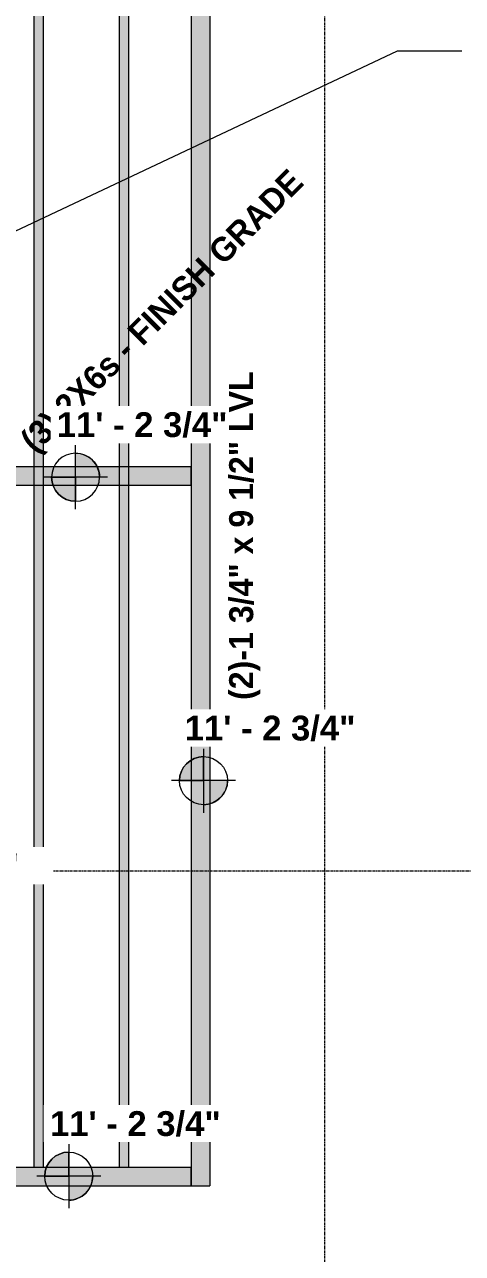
# Model space of a CAD drawing. Header units: inches. Extents: x -3226 to -1722, y 8184 to 8997.
# Drawn here: x -2326.1 to -2244, y 8362.9 to 8593.1 of the extents above; entities that cross this region are included whole.
import ezdxf

# ---------------------------------------------------------------- set-up
doc = ezdxf.new("R2010")
doc.units = ezdxf.units.IN
doc.header["$MEASUREMENT"] = 0
doc.linetypes.add('Grid Line 1_2_', pattern=[0.8749999999999999, 0.4999999999999999, -0.125, 0.125, -0.125])
for name, color, linetype, lineweight in [('G-ANNO-DIMS', 111, 'Continuous', 9), ('G-ANNO-TEXT', 231, 'Continuous', 9), ('S-BEAM', 12, 'Continuous', 9), ('S-BEAM-1', 63, 'Continuous', 9), ('S-BEAM-2', 143, 'Continuous', 9), ('S-BEAM-IDEN', 2, 'Continuous', 9), ('S-COLS-IDEN', 171, 'Continuous', 9), ('S-GRID-1', 1, 'Grid Line 1_2_', 9)]:
    doc.layers.add(name, color=color, linetype=linetype, lineweight=lineweight)
doc.styles.add('Arial_B', font='arialbd.ttf', dxfattribs={"height": 4.642857142857141})
doc.styles.add('Century Gothic_B', font='GOTHICB.TTF', dxfattribs={"height": 4.499999999999996})

# ---------------------------------------------------------------- blocks, each defined once
blk = doc.blocks.new('LVL-Laminated Veneer Lumber - _2_-1 3_4_ x 9 1_2_ LVL-2020596-FRAMING - 2ND FLOOR')
at = {"layer": 'S-BEAM-1'}
blk.add_hatch(color=256, dxfattribs=at).paths.add_polyline_path([(124.6562500000103, 1.749999999997556), (-122.9062499999987, 1.749999999998749), (-122.9062499999987, -1.750000000002501), (124.6562500000103, -1.750000000003695)], flags=0)
at = {"layer": 'S-BEAM'}
for p, q in [((-122.906250000013, 1.749999999999959), (124.6562500000134, 1.749999999999959)), ((124.6562500000134, -1.750000000000173), (124.6562500000134, 1.749999999999959)), ((-122.906250000013, -1.750000000000173), (124.6562500000134, -1.750000000000173))]:
    blk.add_line(p, q, dxfattribs=at)
blk = doc.blocks.new('LVL-Laminated Veneer Lumber - _2_-1 3_4_ x 9 1_2_ LVL-2071337-FRAMING - 2ND FLOOR')
at = {"layer": 'S-BEAM-1'}
blk.add_hatch(color=256, dxfattribs=at).paths.add_polyline_path([(50.28569980394689, -1.749999999996021), (64.53124999999629, -1.74999999999585), (64.53124999999629, 1.750000000005911), (-66.28124999994678, 1.750000000004206), (-66.28124999994678, -1.749999999997556), (-1.458745026304939, -1.749999999996703)], flags=0)
at = {"layer": 'S-BEAM'}
for p, q in [((-66.28125000000033, 1.749999999999959), (-66.28125000000033, -1.750000000000173)), ((-66.28125000000034, 1.749999999999959), (64.53125000000021, 1.749999999999959)), ((64.53125000000021, -1.750000000000173), (64.53125000000021, 1.749999999999959)), ((-66.28125000000034, -1.750000000000173), (64.53125000000021, -1.750000000000173))]:
    blk.add_line(p, q, dxfattribs=at)
blk = doc.blocks.new('LVL-Laminated Veneer Lumber - _2_-1 3_4_ x 9 1_2_ LVL-2000759-FRAMING - 2ND FLOOR')
at = {"layer": 'S-BEAM-1'}
h = blk.add_hatch(color=256, dxfattribs=at)
h.paths.add_polyline_path([(51.50444980394808, -1.749999999996362), (65.74999999999748, -1.749999999996191), (65.74999999999748, 1.750000000005485), (32.50000000010515, 1.750000000005059), (32.50000000010515, -1.749999999996618)], flags=0)
h.paths.add_polyline_path([(-65.06249999994559, -1.749999999997726), (26.25000000011442, -1.749999999996703), (26.25000000011442, 1.750000000004974), (-65.06249999994559, 1.75000000000395)], flags=0)
at = {"layer": 'S-BEAM'}
for p, q in [((-65.06249999994458, 1.749999999999959), (26.25000000011626, 1.749999999999959)), ((31.75000000011637, 1.749999999999959), (32.50000000010492, 1.749999999999959)), ((32.50000000010492, 1.749999999999959), (65.75000000000021, 1.749999999999959)), ((65.75000000000021, -1.750000000000173), (65.75000000000021, 1.749999999999959)), ((-65.06249999994458, -1.750000000000173), (26.25000000011626, -1.750000000000173)), ((31.75000000011637, -1.750000000000173), (32.50000000010076, -1.750000000000173)), ((32.50000000010076, -1.750000000000173), (65.75000000000021, -1.750000000000173))]:
    blk.add_line(p, q, dxfattribs=at)
blk = doc.blocks.new('Plywood Web Joist - 9 1_2_ TJI110 _ 16_ O_C_-2020597-FRAMING - 2ND FLOOR')
at = {"layer": 'S-BEAM-2'}
h = blk.add_hatch(color=256, dxfattribs=at)
h.paths.add_polyline_path([(121.1562500000077, 0.8749999999990336), (-6.593749999988886, 0.8749999999986925), (-6.593749999988886, -0.875000000001762), (121.1562500000077, -0.875000000001421)], flags=0)
h.paths.add_polyline_path([(-10.09374999999056, 0.8749999999986925), (-122.9062499999991, 0.874999999998522), (-122.9062499999991, -0.8750000000019326), (-10.09374999999056, -0.875000000001762)], flags=0)
at = {"layer": 'S-BEAM'}
for p, q in [((-122.9062500000129, 0.874999999999923), (121.1562500000125, 0.874999999999923)), ((121.1562500000125, -0.875000000000076), (121.1562500000125, 0.8749999999999228)), ((-122.9062500000129, -0.875000000000076), (121.1562500000125, -0.875000000000076))]:
    blk.add_line(p, q, dxfattribs=at)
blk = doc.blocks.new('Spot Elevations - Spot Elevation - Target Filled-1560264-FRAMING - 2ND FLOOR')
at = {"layer": 'G-ANNO-DIMS'}
h = blk.add_hatch(color=256, dxfattribs=at)
edge = h.paths.add_edge_path(flags=0)
edge.add_line((1.249000902703301e-16, 0), (-0.09374999999999985, 0))
edge.add_arc((5.724587470723462e-16, -3.434752482434078e-16), 0.09375000000000037, 90.00000000000063, 180.0000000000002, ccw=False)
edge.add_line((1.249000902703301e-16, 0.09375000000000007), (1.249000902703301e-16, 0))
h = blk.add_hatch(color=256, dxfattribs=at)
edge = h.paths.add_edge_path(flags=0)
edge.add_line((1.249000902703301e-16, 0), (0.09375000000000029, 0))
edge.add_arc((2.289834988289385e-16, 6.245004513516504e-17), 0.09374999999999996, 269.99999999999955, 359.99999999999966, ccw=False)
edge.add_line((1.249000902703301e-16, -0.09375), (1.249000902703301e-16, 0))
for p, q in [((-2.706168622523819e-16, 0.1243846875261664), (-2.706168622523819e-16, -0.125)), ((1.249000902703301e-16, 0), (1.249000902703301e-16, 0.09375000000000007)), ((0.1250000000000001, 7.067913962433002e-16), (-0.1249999999999998, 7.067913962433002e-16)), ((-0.09374999999999985, 0), (1.249000902703301e-16, 0)), ((1.249000902703301e-16, 0), (1.249000902703301e-16, -0.09375)), ((0.09375000000000029, 0), (1.249000902703301e-16, 0))]:
    blk.add_line(p, q, dxfattribs=at)
blk.add_circle((1.249000902703301e-16, 0), 0.09375000000000007, dxfattribs=at)
for centre, radius, start, end in [((5.724587470723462e-16, -3.434752482434078e-16), 0.09375000000000037, 90.00000000000026, 179.9999999999999), ((2.289834988289385e-16, 6.245004513516504e-17), 0.09374999999999996, 269.9999999999992, 359.9999999999993)]:
    blk.add_arc(centre, radius, start, end, dxfattribs=at)

msp = doc.modelspace()

# ---------------------------------------------------------------- linework, layer by layer
at = {"layer": 'G-ANNO-TEXT'}
for p, q in [((-2332.432410363167, 8552.296143768037), (-2256.132917636751, 8588.2427132896)), ((-2256.132917636751, 8588.2427132896), (-2244.073423345646, 8588.2427132896))]:
    msp.add_line(p, q, dxfattribs=at)
at = {"layer": 'S-GRID-1'}
for p, q in [((-2269.774183847666, 8230.729629666277), (-2269.774183847667, 8939.78737971171)), ((-3180.417496703272, 8434.56938133763), (-1746.226637471095, 8434.569381337627))]:
    msp.add_line(p, q, dxfattribs=at)

# ---------------------------------------------------------------- block references
at = {"layer": 'G-ANNO-DIMS', "extrusion": (0, 0, -1), "xscale": 47.99999999999997, "yscale": 47.99999999999997, "zscale": 47.99999999999997, "rotation": 180}
msp.add_blockref('Spot Elevations - Spot Elevation - Target Filled-1560264-FRAMING - 2ND FLOOR', (2316.523136941165, 8508.33052647298), dxfattribs=at)
at = {"layer": 'G-ANNO-DIMS', "xscale": 47.99999999999997, "yscale": 47.99999999999997, "zscale": 47.99999999999997}
for p in [(-2292.529488116608, 8451.472851699817), (-2317.793320049527, 8377.369670234148)]:
    msp.add_blockref('Spot Elevations - Spot Elevation - Target Filled-1560264-FRAMING - 2ND FLOOR', p, dxfattribs=at)
at = {"layer": 'S-BEAM'}
for name, p, rotation in [('Plywood Web Joist - 9 1_2_ TJI110 _ 16_ O_C_-2020597-FRAMING - 2ND FLOOR', (-2323.461683847735, 8500.225631505391), 269.9999999999999), ('Plywood Web Joist - 9 1_2_ TJI110 _ 16_ O_C_-2020597-FRAMING - 2ND FLOOR', (-2307.461683847734, 8500.225631505391), 269.9999999999999), ('LVL-Laminated Veneer Lumber - _2_-1 3_4_ x 9 1_2_ LVL-2020596-FRAMING - 2ND FLOOR', (-2293.08668384772, 8500.225631505391), 270.0000000000002)]:
    msp.add_blockref(name, p, dxfattribs=dict(at, rotation=rotation))
for name, p in [('LVL-Laminated Veneer Lumber - _2_-1 3_4_ x 9 1_2_ LVL-2000759-FRAMING - 2ND FLOOR', (-2360.58668384772, 8508.569381505378)), ('LVL-Laminated Veneer Lumber - _2_-1 3_4_ x 9 1_2_ LVL-2071337-FRAMING - 2ND FLOOR', (-2359.367933847719, 8377.319381505378))]:
    msp.add_blockref(name, p, dxfattribs=at)

# ---------------------------------------------------------------- texts
at = {"layer": 'S-BEAM-IDEN', "insert": (-2287.724392780469, 8466.597965644749), "char_height": 4.499999999999996, "width": 79.23449999999993, "attachment_point": 1, "rotation": 90, "style": 'Century Gothic_B'}
msp.add_mtext('(2)-1 3/4" x 9 1/2" LVL', dxfattribs=at)
at = {"layer": 'S-COLS-IDEN', "insert": (-2327.262749150537, 8515.820394616861), "char_height": 4.499999999999996, "width": 88.62749999999991, "attachment_point": 1, "rotation": 45, "style": 'Century Gothic_B'}
msp.add_mtext('(3) 2X6s - FINISH GRADE', dxfattribs=at)

# ---------------------------------------------------------------- next in the draw order: texts
at = {"layer": 'G-ANNO-DIMS', "char_height": 4.642857142857141, "width": 37.24304160688665, "attachment_point": 1, "line_spacing_factor": 0.9417779076525878, "style": 'Arial_B', "bg_fill": 3, "box_fill_scale": 1.25, "bg_fill_color": 256, "bg_fill_true_color": 13158600, "bg_fill_transparency": 0}
for insert in [(-2320.041070944036, 8520.503772715778), (-2296.047422119479, 8463.646097942614), (-2359.159726626369, 8437.859351311701), (-2321.311254052398, 8389.542916476945)]:
    msp.add_mtext('11\' - 2 3/4"', dxfattribs=dict(at, insert=insert))

doc.saveas('drawing.dxf')
